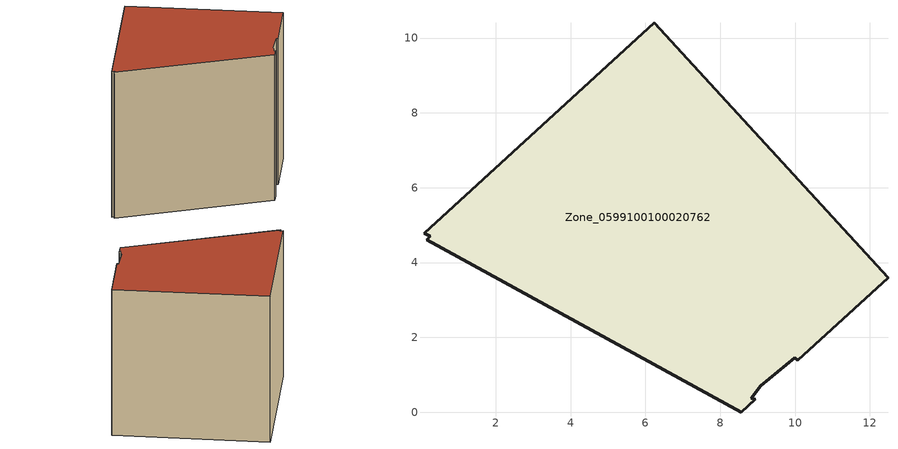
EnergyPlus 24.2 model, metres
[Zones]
Zone_0599100100020762
 floor ground (C_G): 0.26,4.7 0.1,4.78 6.23,10.41 12.48,3.6 10.06,1.39 9.98,1.45 9.08,0.71 8.83,0.38 8.94,0.35 8.55,0 0.15,4.61 z3.53
 wall outside (C_F): 12.48,3.6 6.23,10.41 0.1,4.78 0.26,4.7 0.15,4.61 8.55,0 8.94,0.35 8.83,0.38 9.08,0.71 9.98,1.45 10.06,1.39 12.48,3.6 z3.53:13.04
 roof outside (C_R): 0.1,4.78 0.26,4.7 0.15,4.61 8.55,0 8.94,0.35 8.83,0.38 9.08,0.71 9.98,1.45 10.06,1.39 12.48,3.6 6.23,10.41 z13.04
[BUILDING]
Pand.0599100100020762: North Axis=0; Terrain=City; Loads Convergence Tolerance Value=0.04; Temperature Convergence Tolerance Value=0.4; Solar Distribution=FullExterior; Maximum Number of Warmup Days=25; Minimum Number of Warmup Days=1
[Site:Location]
Rotterdam.The.Hague.AP_ZH_NLD Design_Conditions: Latitude=51.96; Longitude=4.45; Time Zone=1; Elevation=-4.5
[SITE:GROUNDTEMPERATURE:BUILDINGSURFACE]
18, 18, 18, 18, 18, 18, 18, 18, 18, 18, 18, 18
[MATERIAL] Thermal Absorptance=0.9; Solar Absorptance=0.7; Visible Absorptance=0.7
Name | Roughness | Thickness | Conductivity | Density | Specific Heat
G.TC.2015-2018 | MediumSmooth | 0.15 | 0.0428571 | 540 | 1210
F.TC.2015-2018 | Rough | 0.3 | 0.0666667 | 1920 | 840
R.TC.2015-2018 | MediumRough | 0.2 | 0.0333333 | 1500 | 1000
[CONSTRUCTION]
C_G: G.TC.2015-2018
C_F: F.TC.2015-2018
C_R: R.TC.2015-2018
[ZONE]
Zone_0599100100020762: Type=1; Multiplier=1; Ceiling Height=Autocalculate; Volume=Autocalculate; Floor Area=autocalculate; Part of Total Floor Area=Yes
[ZONEINFILTRATION:DESIGNFLOWRATE]
Infil_Zone_0599100100020762: Zone or ZoneList or Space or SpaceList=Zone_0599100100020762; Schedule=AlwaysOn; Design Flow Rate Calculation Method=Flow/Area; Flow Rate per Floor Area=0.0015; Constant Term Coefficient=1; Temperature Term Coefficient=0; Velocity Term Coefficient=0; Velocity Squared Term Coefficient=0
[HVACTEMPLATE:ZONE:IDEALLOADSAIRSYSTEM]
Zone_0599100100020762: Maximum Heating Supply Air Temperature=50; Minimum Cooling Supply Air Temperature=13; Maximum Heating Supply Air Humidity Ratio=0.0156; Minimum Cooling Supply Air Humidity Ratio=0.0077; Heating Limit=NoLimit; Cooling Limit=NoLimit; Dehumidification Control Type=ConstantSensibleHeatRatio; Cooling Sensible Heat Ratio=0.7; Dehumidification Setpoint=60; Humidification Control Type=None; Humidification Setpoint=30; Outdoor Air Method=None; Outdoor Air Flow Rate per Person=0.00944; Outdoor Air Flow Rate per Zone Floor Area=0; Outdoor Air Flow Rate per Zone=0; Demand Controlled Ventilation Type=None; Outdoor Air Economizer Type=NoEconomizer; Heat Recovery Type=None; Sensible Heat Recovery Effectiveness=0.7; Latent Heat Recovery Effectiveness=0.65
[ZONECONTROL:THERMOSTAT]
ThermostatControl_Zone_0599100100020762: Zone or ZoneList=Zone_0599100100020762; Control Type Schedule=DualSetpointControlType; Control 1=Thermostat_Zone_0599100100020762; Temperature Difference Between Cutout And Setpoint=0
[THERMOSTATSETPOINT:DUALSETPOINT]
Thermostat_Zone_0599100100020762: Heating Setpoint Temperature Schedule=HeatingSetpoint_Zone_0599100100020762; Cooling Setpoint Temperature Schedule=CoolingSetpoint_Zone_0599100100020762
[SCHEDULE:COMPACT]
HeatingSetpoint_Zone_0599100100020762: Through: 12/31, For: AllDays, Until: 24:00, 21
CoolingSetpoint_Zone_0599100100020762: Through: 12/31, For: AllDays, Until: 24:00, 24
DualSetpointControlType: Through: 12/31, For: AllDays, Until: 24:00, 4
AlwaysOn: Through: 12/31, For: AllDays, Until: 24:00, 1
